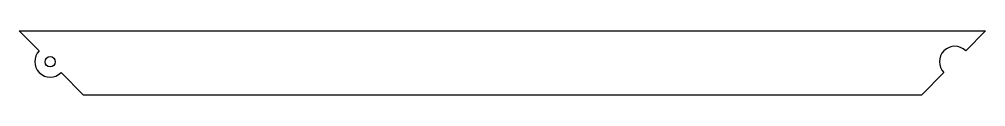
# Model space of a CAD drawing. Header units: millimetres. Extents: x -832 to -456, y -1159 to -1134.
import ezdxf

# ---------------------------------------------------------------- set-up
doc = ezdxf.new("R2010")
doc.units = ezdxf.units.MM

msp = doc.modelspace()

# ---------------------------------------------------------------- linework, layer by layer
at = {"color": 7, "linetype": 'Continuous', "lineweight": 25}
for p, q in [((-824.08, -1141.87), (-831.84, -1134.11)), ((-831.84, -1134.11), (-455.84, -1134.11)), ((-463.59, -1141.87), (-455.84, -1134.11)), ((-806.84, -1159.11), (-815.59, -1150.35)), ((-480.84, -1159.11), (-472.08, -1150.35)), ((-480.84, -1159.11), (-806.84, -1159.11))]:
    msp.add_line(p, q, dxfattribs=at)
msp.add_circle((-819.84, -1146.11), 2, dxfattribs=at)
for centre, start, end in [((-819.84, -1146.11), 135, 315), ((-467.84, -1146.11), 45, 225)]:
    msp.add_arc(centre, 6, start, end, dxfattribs=at)

doc.saveas('drawing.dxf')
